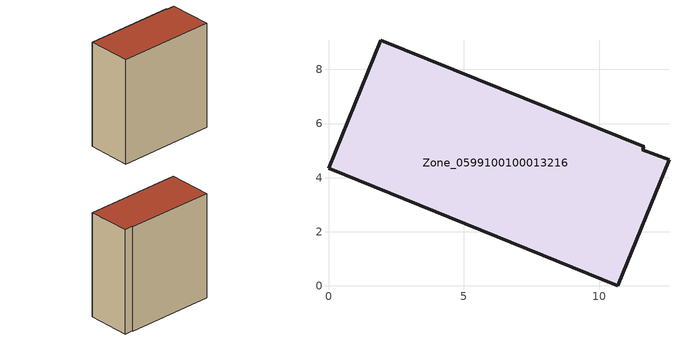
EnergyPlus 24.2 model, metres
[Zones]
Zone_0599100100013216
 floor ground (C_G): 0,4.34 1.93,9.08 11.66,5.13 11.59,5.04 12.58,4.66 10.69,0 z0
 wall outside (C_F): 1.93,9.08 0,4.34 10.69,0 12.58,4.66 11.59,5.04 11.66,5.13 1.93,9.08 z0:12.42
 roof outside (C_R): 10.69,0 12.58,4.66 11.59,5.04 11.66,5.13 1.93,9.08 0,4.34 z12.42
[BUILDING]
Pand.0599100100013216: North Axis=0; Terrain=City; Loads Convergence Tolerance Value=0.04; Temperature Convergence Tolerance Value=0.4; Solar Distribution=FullExterior; Maximum Number of Warmup Days=25; Minimum Number of Warmup Days=1
[Site:Location]
Rotterdam.The.Hague.AP_ZH_NLD Design_Conditions: Latitude=51.96; Longitude=4.45; Time Zone=1; Elevation=-4.5
[SITE:GROUNDTEMPERATURE:BUILDINGSURFACE]
18, 18, 18, 18, 18, 18, 18, 18, 18, 18, 18, 18
[MATERIAL] Thermal Absorptance=0.9; Solar Absorptance=0.7; Visible Absorptance=0.7
Name | Roughness | Thickness | Conductivity | Density | Specific Heat
G.TI.2015-2018 | MediumSmooth | 0.15 | 0.0428571 | 540 | 1210
F.TI.2015-2018 | Rough | 0.3 | 0.0666667 | 1920 | 840
R.TI.2015-2018 | MediumRough | 0.2 | 0.0333333 | 1500 | 1000
[CONSTRUCTION]
C_G: G.TI.2015-2018
C_F: F.TI.2015-2018
C_R: R.TI.2015-2018
[ZONE]
Zone_0599100100013216: Type=1; Multiplier=1; Ceiling Height=Autocalculate; Volume=Autocalculate; Floor Area=autocalculate; Part of Total Floor Area=Yes
[ZONEINFILTRATION:DESIGNFLOWRATE]
Infil_Zone_0599100100013216: Zone or ZoneList or Space or SpaceList=Zone_0599100100013216; Schedule=AlwaysOn; Design Flow Rate Calculation Method=Flow/Area; Flow Rate per Floor Area=0.0015; Constant Term Coefficient=1; Temperature Term Coefficient=0; Velocity Term Coefficient=0; Velocity Squared Term Coefficient=0
[HVACTEMPLATE:ZONE:IDEALLOADSAIRSYSTEM]
Zone_0599100100013216: Maximum Heating Supply Air Temperature=50; Minimum Cooling Supply Air Temperature=13; Maximum Heating Supply Air Humidity Ratio=0.0156; Minimum Cooling Supply Air Humidity Ratio=0.0077; Heating Limit=NoLimit; Cooling Limit=NoLimit; Dehumidification Control Type=ConstantSensibleHeatRatio; Cooling Sensible Heat Ratio=0.7; Dehumidification Setpoint=60; Humidification Control Type=None; Humidification Setpoint=30; Outdoor Air Method=None; Outdoor Air Flow Rate per Person=0.00944; Outdoor Air Flow Rate per Zone Floor Area=0; Outdoor Air Flow Rate per Zone=0; Demand Controlled Ventilation Type=None; Outdoor Air Economizer Type=NoEconomizer; Heat Recovery Type=None; Sensible Heat Recovery Effectiveness=0.7; Latent Heat Recovery Effectiveness=0.65
[ZONECONTROL:THERMOSTAT]
ThermostatControl_Zone_0599100100013216: Zone or ZoneList=Zone_0599100100013216; Control Type Schedule=DualSetpointControlType; Control 1=Thermostat_Zone_0599100100013216; Temperature Difference Between Cutout And Setpoint=0
[THERMOSTATSETPOINT:DUALSETPOINT]
Thermostat_Zone_0599100100013216: Heating Setpoint Temperature Schedule=HeatingSetpoint_Zone_0599100100013216; Cooling Setpoint Temperature Schedule=CoolingSetpoint_Zone_0599100100013216
[SCHEDULE:COMPACT]
HeatingSetpoint_Zone_0599100100013216: Through: 12/31, For: AllDays, Until: 24:00, 21
CoolingSetpoint_Zone_0599100100013216: Through: 12/31, For: AllDays, Until: 24:00, 24
DualSetpointControlType: Through: 12/31, For: AllDays, Until: 24:00, 4
AlwaysOn: Through: 12/31, For: AllDays, Until: 24:00, 1
